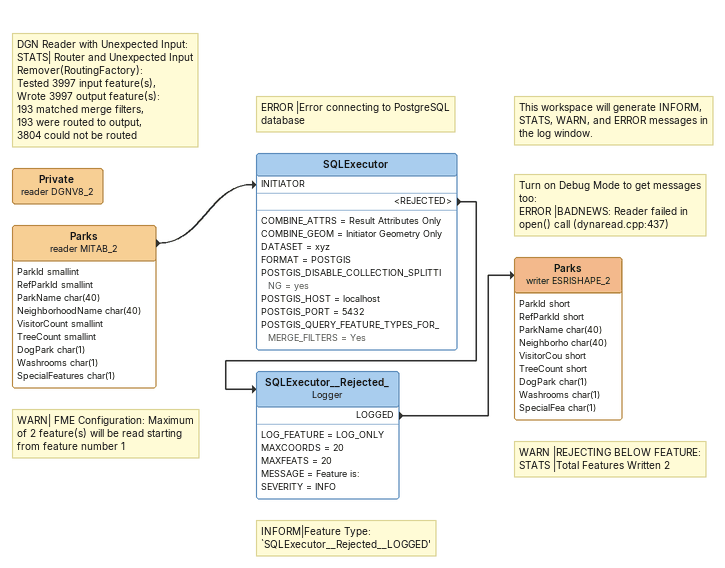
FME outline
Note: DGN Reader with Unexpected Input: / STATS| Router and Unexpected Input Remover(RoutingFactory): / Tested 3997 input feature(s), / Wrote 3997 output feature(s): / 193 matched merge filters, / 193 were routed to output, / 3804 could not be routed
Private (reader DGNV8_2)
Note: WARN| FME Configuration: Maximum of 2 feature(s) will be read starting from feature number 1
Parks (reader MITAB_2)
    attributes: ParkId smallint, RefParkId smallint, ParkName char(40), NeighborhoodName char(40), VisitorCount smallint, TreeCount smallint, DogPark char(1), Washrooms char(1), SpecialFeatures char(1)
    -> SQLExecutor [INITIATOR]
Note: ERROR |Error connecting to PostgreSQL database
SQLExecutor
    COMBINE_ATTRS = Result Attributes Only
    COMBINE_GEOM = Initiator Geometry Only
    DATASET = xyz
    FORMAT = POSTGIS
    POSTGIS_DISABLE_COLLECTION_SPLITTING = yes
    POSTGIS_HOST = localhost
    POSTGIS_PORT = 5432
    POSTGIS_QUERY_FEATURE_TYPES_FOR_MERGE_FILTERS = Yes
    <REJECTED> -> SQLExecutor__Rejected_
Note: INFORM|Feature Type: `SQLExecutor__Rejected__LOGGED'
SQLExecutor__Rejected_: Logger
    LOG_FEATURE = LOG_ONLY
    MAXCOORDS = 20
    MAXFEATS = 20
    MESSAGE = Feature is:
    SEVERITY = INFO
    LOGGED -> Parks (writer ESRISHAPE_2)
Note: WARN |REJECTING BELOW FEATURE: / STATS |Total Features Written 2
Note: This workspace will generate INFORM, STATS, WARN, and ERROR messages in the log window.
Note: Turn on Debug Mode to get messages too: / ERROR |BADNEWS: Reader failed in open() call (dynaread.cpp:437)
Parks (writer ESRISHAPE_2)
    attributes: ParkId short, RefParkId short, ParkName char(40), Neighborho char(40), VisitorCou short, TreeCount short, DogPark char(1), Washrooms char(1), SpecialFea char(1)
